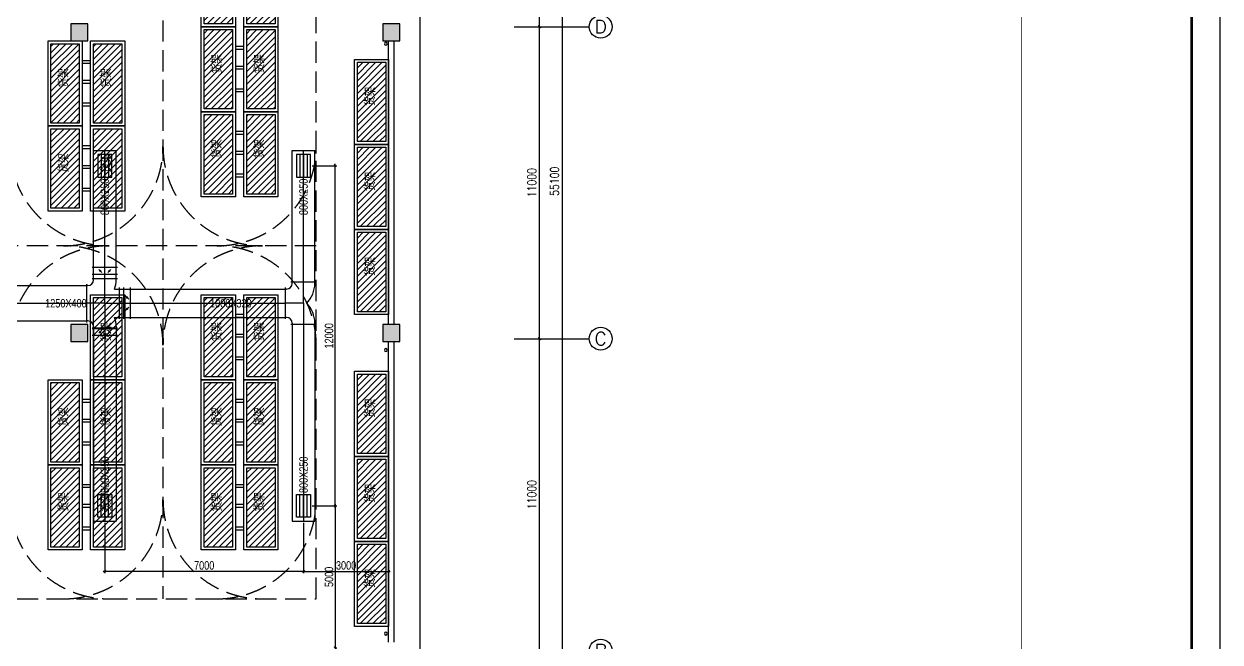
# Model space of a CAD drawing. Extents: x 2246048 to 2442613, y -66234 to 220766.
# Drawn here: x 2351168 to 2393313, y 45728 to 67528 of the extents above; entities that cross this region are included whole.
import ezdxf
from ezdxf.enums import TextEntityAlignment as Align

# ---------------------------------------------------------------- set-up
doc = ezdxf.new("R2010")
doc.units = 0
doc.header["$LTSCALE"] = 1000
doc.header["$MEASUREMENT"] = 0
doc.linetypes.add('CENTER', pattern=[0])
doc.linetypes.add('DASH', pattern=[0.35, 0.25, -0.1])
doc.layers.get('0').update_dxf_attribs({"color": 8})
doc.layers.get('Defpoints').update_dxf_attribs({"color": 8})
for name, color, linetype in [('AXIS', 8, 'Continuous'), ('AXIS_TEXT', 8, 'Continuous'), ('COLUMN', 8, 'Continuous'), ('J-图框线', 4, 'Continuous'), ('J-建筑立面图', 255, 'Continuous'), ('PUB_HATCH', 8, 'Continuous'), ('PUB_TEXT', 8, 'Continuous'), ('STAIR', 8, 'Continuous'), ('WALL', 7, 'Continuous'), ('WATER', 8, 'Continuous'), ('叉车流线', 8, 'Continuous'), ('设备符号', 181, 'Continuous')]:
    doc.layers.add(name, color=color, linetype=linetype)
for name, color, linetype, lineweight in [('公共层-表格', 3, 'Continuous', 25), ('暖通-排烟-2D边线', 50, 'Continuous', 25), ('暖通-排烟-方风管中线', 251, 'CENTER', 25), ('暖通-排烟-标注', 3, 'Continuous', 25), ('暖通-排烟-法兰', 2, 'Continuous', 25), ('暖通-排烟-阀门', 7, 'Continuous', 25), ('暖通-排烟-风口', 70, 'Continuous', 25)]:
    doc.layers.add(name, color=color, linetype=linetype, lineweight=lineweight)
doc.styles.add('_TCH_AXIS', font='COMPLEX', dxfattribs={"bigfont": 'GBCBIG'})
doc.styles.add('_TCH_DIM_T3', font='SIMPLEX', dxfattribs={"width": 0.705882, "bigfont": 'GBCBIG'})
doc.styles.add('AC10', font='hj.shx', dxfattribs={"width": 0.8, "bigfont": 'dhzftxt.shx'})
doc.styles.add('COMPLEX', font='COMPLEX')
doc.styles.add('DIM_FONT', font='si-fs.shx', dxfattribs={"width": 0.65, "bigfont": 'fs.shx'})
doc.styles.add('HVAC', font='Simplex', dxfattribs={"width": 0.8, "bigfont": 'Jdyan'})
doc.styles.add('rmhz', font='hj.shx', dxfattribs={"width": 0.8, "bigfont": 'dhzftxt.shx'})
doc.styles.get("Standard").update_dxf_attribs({"font": 'gbenor.shx', "bigfont": 'gbcbig.shx'})
doc.dimstyles.new('_TCH_ARCH&&100', dxfattribs={"dimtxt": 297.5, "dimasz": 100, "dimexe": 250, "dimexo": 300, "dimgap": 126.25, "dimtad": 1, "dimdec": 0, "dimzin": 0, "dimdsep": 46, "dimtxsty": '_TCH_DIM_T3', "dimblk": 'ARCHTICK', "dimcen": 0.09, "dimclrt": 7, "dimazin": 2, "dimtfac": 1, "dimtdec": 0, "dimtix": 1, "dimtmove": 2, "dimatfit": 3, "dimfxl": 1, "dimtolj": 1, "dimtzin": 0, "dimarcsym": 0})
doc.dimstyles.new('AC-100', dxfattribs={"dimscale": 100, "dimtxt": 3, "dimasz": 0.8, "dimexe": 0.6, "dimexo": 0.6, "dimgap": 0.6, "dimtad": 1, "dimdec": 0, "dimrnd": 1, "dimtxsty": 'rmhz', "dimblk": 'ARCHTICK', "dimcen": 0.8, "dimdle": 0.6, "dimadec": 0, "dimazin": 0, "dimtfac": 1, "dimtdec": 0, "dimtix": 1, "dimtmove": 2, "dimatfit": 3, "dimldrblk": 'ARCHTICK', "dimfxl": 1.25, "dimtolj": 1, "dimarcsym": 0})

# ---------------------------------------------------------------- blocks, each defined once
blk = doc.blocks.new('H-DTDFFS-3-H')
for p, q in [((0.5, 0.5), (-0.5, 0.5)), ((-0.5, 0.5), (-0.5, -0.5)), ((-0.5, 0.25), (0.5, 0.25)), ((-0.5, 0), (0.5, 0)), ((0.5, -0.5), (0.5, 0.5)), ((-0.5, -0.25), (0.5, -0.25)), ((-0.5, -0.5), (0.5, -0.5))]:
    blk.add_line(p, q)
blk = doc.blocks.new('*U2671')
at = {"layer": '暖通-排烟-2D边线', "extrusion": (1.49966e-32, 1.22461e-16, -1)}
for p, q in [((-400, 825), (-400, 875)), ((400, 825), (400, 875)), ((-346, 500), (-500, 500)), ((600, 625), (650, 625)), ((-346, -500), (-500, -500)), ((-400, -825), (-400, -875)), ((400, -825), (400, -875)), ((600, -625), (650, -625))]:
    blk.add_line(p, q, dxfattribs=at)
for centre, radius, start, end in [((-600, 825), 1000, 341.0344, 0), ((-600, 825), 200, 270, 0), ((-600, -825), 1000, 0, 18.9656), ((-600, -825), 200, 0, 90)]:
    blk.add_arc(centre, radius, start, end, dxfattribs=at)
at = {"layer": '暖通-排烟-法兰', "extrusion": (1.49966e-32, 1.22461e-16, -1)}
for p, q in [((450, 875), (-450, 875)), ((-500, 550), (-500, -550)), ((650, 675), (650, -675)), ((-450, -875), (450, -875))]:
    blk.add_line(p, q, dxfattribs=at)
blk = doc.blocks.new('*U2672')
at = {"layer": '暖通-排烟-2D边线', "extrusion": (-1.23582e-30, 1.22461e-16, -1)}
for p, q in [((-400, 700), (-400, 750)), ((400, 700), (400, 750)), ((600, 500), (650, 500)), ((-400, -700), (-400, -750)), ((400, -700), (400, -750)), ((600, -500), (650, -500))]:
    blk.add_line(p, q, dxfattribs=at)
for centre, radius, start, end in [((-600, 700), 1000, 315.573, 360), ((-600, 700), 200, 270, 360), ((-600, -700), 1000, 360, 44.427), ((-600, -700), 200, 360, 90)]:
    blk.add_arc(centre, radius, start, end, dxfattribs=at)
at = {"layer": '暖通-排烟-法兰', "extrusion": (-1.23582e-30, 1.22461e-16, -1)}
for p, q in [((450, 750), (-450, 750)), ((650, 550), (650, -550)), ((-450, -750), (450, -750))]:
    blk.add_line(p, q, dxfattribs=at)
blk = doc.blocks.new('*U2673', base_point=(2394676, 10684))
at = {"layer": '暖通-排烟-法兰'}
for p, q in [((2394556, 10134), (2394556, 11234)), ((2394796, 10134), (2394796, 11234))]:
    blk.add_line(p, q, dxfattribs=at)
at = {"layer": '暖通-排烟-阀门'}
for p, q in [((2394796, 11184), (2394556, 11184)), ((2394620, 10828), (2394733, 10941)), ((2394620, 10541), (2394733, 10428)), ((2394796, 10184), (2394556, 10184))]:
    blk.add_line(p, q, dxfattribs=at)
at = {"layer": '暖通-排烟-阀门', "const_width": 40}
for points in [[(2394656, 10884, 1), (2394696, 10884, 1)], [(2394656, 10484, 1), (2394696, 10484, 1)]]:
    blk.add_lwpolyline(points, format="xyb", close=True, dxfattribs=at)
blk = doc.blocks.new('*U2674', base_point=(2395461, 11822))
at = {"layer": '暖通-排烟-法兰'}
for p, q in [((2395011, 11942), (2395911, 11942)), ((2395011, 11702), (2395911, 11702))]:
    blk.add_line(p, q, dxfattribs=at)
at = {"layer": '暖通-排烟-阀门'}
for p, q in [((2395061, 11702), (2395061, 11942)), ((2395358, 11765), (2395245, 11879)), ((2395565, 11765), (2395678, 11879)), ((2395861, 11702), (2395861, 11942))]:
    blk.add_line(p, q, dxfattribs=at)
at = {"layer": '暖通-排烟-阀门', "const_width": 40}
for points in [[(2395281, 11822, 1), (2395321, 11822, 1)], [(2395601, 11822, 1), (2395641, 11822, 1)]]:
    blk.add_lwpolyline(points, format="xyb", close=True, dxfattribs=at)
blk = doc.blocks.new('*U2675', base_point=(2395461, 9678))
at = {"layer": '暖通-排烟-法兰'}
for p, q in [((2395911, 9798), (2395011, 9798)), ((2395911, 9558), (2395011, 9558))]:
    blk.add_line(p, q, dxfattribs=at)
at = {"layer": '暖通-排烟-阀门'}
for p, q in [((2395061, 9798), (2395061, 9558)), ((2395358, 9735), (2395245, 9622)), ((2395565, 9735), (2395678, 9622)), ((2395861, 9798), (2395861, 9558))]:
    blk.add_line(p, q, dxfattribs=at)
at = {"layer": '暖通-排烟-阀门', "const_width": 40}
for points in [[(2395281, 9678, 1), (2395321, 9678, 1)], [(2395601, 9678, 1), (2395641, 9678, 1)]]:
    blk.add_lwpolyline(points, format="xyb", close=True, dxfattribs=at)
blk = doc.blocks.new('_ArchTick')
at = {"color": 0, "linetype": 'ByBlock', "const_width": 0.4}
blk.add_lwpolyline([(-0.5, -0.5), (0.5, 0.5)], dxfattribs=at)
blk = doc.blocks.new('*D2679')
at = {"layer": 'Defpoints', "color": 0, "transparency": 16777216}
for p in [(2361019, 49996), (2364018, 49996), (2364018, 48220)]:
    blk.add_point(p, dxfattribs=at)
at = {"layer": '公共层-表格', "color": 0, "lineweight": -2, "transparency": 16777216}
for p, q in [((2361019, 49936), (2361019, 48160)), ((2364018, 49936), (2364018, 48160)), ((2360959, 48220), (2364078, 48220))]:
    blk.add_line(p, q, dxfattribs=at)
at = {"layer": '公共层-表格', "color": 0, "lineweight": -2, "transparency": 16777216, "xscale": 80, "yscale": 80, "zscale": 80, "rotation": 180}
blk.add_blockref('_ArchTick', (2361019, 48220), dxfattribs=at)
at = {"layer": '公共层-表格', "color": 0, "lineweight": -2, "transparency": 16777216, "xscale": 80, "yscale": 80, "zscale": 80}
blk.add_blockref('_ArchTick', (2364018, 48220), dxfattribs=at)
at = {"layer": '公共层-表格', "color": 0, "transparency": 16777216, "insert": (2362519, 48430), "char_height": 300, "attachment_point": 5, "style": 'rmhz'}
blk.add_mtext('\\A1;3000', dxfattribs=at)
blk = doc.blocks.new('*D2680')
at = {"layer": 'Defpoints', "color": 0, "transparency": 16777216}
for p in [(2354019, 49996), (2361019, 49048), (2354019, 48220)]:
    blk.add_point(p, dxfattribs=at)
at = {"layer": '公共层-表格', "color": 0, "lineweight": -2, "transparency": 16777216}
for p, q in [((2354019, 49936), (2354019, 48160)), ((2361019, 48988), (2361019, 48160)), ((2361079, 48220), (2353959, 48220))]:
    blk.add_line(p, q, dxfattribs=at)
at = {"layer": '公共层-表格', "color": 0, "lineweight": -2, "transparency": 16777216, "xscale": 80, "yscale": 80, "zscale": 80, "rotation": 180}
blk.add_blockref('_ArchTick', (2354019, 48220), dxfattribs=at)
at = {"layer": '公共层-表格', "color": 0, "lineweight": -2, "transparency": 16777216, "xscale": 80, "yscale": 80, "zscale": 80}
blk.add_blockref('_ArchTick', (2361019, 48220), dxfattribs=at)
at = {"layer": '公共层-表格', "color": 0, "transparency": 16777216, "insert": (2357519, 48430), "char_height": 300, "attachment_point": 5, "style": 'rmhz'}
blk.add_mtext('\\A1;7000', dxfattribs=at)
blk = doc.blocks.new('*D2688')
at = {"layer": 'Defpoints', "color": 0, "transparency": 16777216}
for p in [(2361269, 62528), (2362129, 62528), (2361269, 50528)]:
    blk.add_point(p, dxfattribs=at)
at = {"layer": '公共层-表格', "color": 0, "lineweight": -2, "transparency": 16777216}
for p, q in [((2361329, 62528), (2362189, 62528)), ((2362129, 50468), (2362129, 62588)), ((2361329, 50528), (2362189, 50528))]:
    blk.add_line(p, q, dxfattribs=at)
at = {"layer": '公共层-表格', "color": 0, "lineweight": -2, "transparency": 16777216, "xscale": 80, "yscale": 80, "zscale": 80}
for p, rotation in [((2362129, 62528), 90), ((2362129, 50528), 270)]:
    blk.add_blockref('_ArchTick', p, dxfattribs=dict(at, rotation=rotation))
at = {"layer": '公共层-表格', "color": 0, "transparency": 16777216, "insert": (2361919, 56528), "char_height": 300, "attachment_point": 5, "rotation": 90, "style": 'rmhz'}
blk.add_mtext('\\A1;12000', dxfattribs=at)
blk = doc.blocks.new('*D2689')
at = {"layer": 'Defpoints', "color": 0, "transparency": 16777216}
for p in [(2361759, 50528), (2362112, 45528), (2362129, 45528)]:
    blk.add_point(p, dxfattribs=at)
at = {"layer": '公共层-表格', "color": 0, "lineweight": -2, "transparency": 16777216}
for p, q in [((2362129, 50588), (2362129, 45468)), ((2361819, 50528), (2362189, 50528)), ((2362172, 45528), (2362189, 45528))]:
    blk.add_line(p, q, dxfattribs=at)
at = {"layer": '公共层-表格', "color": 0, "lineweight": -2, "transparency": 16777216, "xscale": 80, "yscale": 80, "zscale": 80}
for p, rotation in [((2362129, 50528), 90), ((2362129, 45528), 270)]:
    blk.add_blockref('_ArchTick', p, dxfattribs=dict(at, rotation=rotation))
at = {"layer": '公共层-表格', "color": 0, "transparency": 16777216, "insert": (2361919, 48028), "char_height": 300, "attachment_point": 5, "rotation": 90, "style": 'rmhz'}
blk.add_mtext('\\A1;5000', dxfattribs=at)
blk = doc.blocks.new('5MI')
at = {"layer": 'PUB_HATCH'}
h = blk.add_hatch(dxfattribs=at)
h.set_pattern_fill('ANSI31', color=256, scale=100, angle=-270, style=0)
h.set_pattern_definition([(135, (-3488.73, -1248969.12), (-112.253202, -112.253202), [])])
h.paths.add_polyline_path([(2400, -1300), (-400, -1300), (-400, -300), (2400, -300)])
h = blk.add_hatch(dxfattribs=at)
h.set_pattern_fill('ANSI31', color=256, scale=100, angle=-270, style=0)
h.set_pattern_definition([(135, (-3488.73, -1250469.12), (-112.253202, -112.253202), [])])
h.paths.add_polyline_path([(2400, -2800), (-400, -2800), (-400, -1800), (2400, -1800)])
at = {"layer": 'J-建筑立面图'}
for p, q in [((200, -1400), (200, -1700)), ((300, -1400), (300, -1700)), ((900, -1400), (900, -1700)), ((1000, -1400), (1000, -1700)), ((1700, -1400), (1700, -1700)), ((1800, -1400), (1800, -1700))]:
    blk.add_line(p, q, dxfattribs=at)
for points in [[(2500, -1400), (-500, -1400), (-500, -200), (2500, -200)], [(2500, -2900), (-500, -2900), (-500, -1700), (2500, -1700)]]:
    blk.add_lwpolyline(points, close=True, dxfattribs=at)
at = {"layer": 'PUB_HATCH'}
for points in [[(2400, -1300), (-400, -1300), (-400, -300), (2400, -300)], [(2400, -2800), (-400, -2800), (-400, -1800), (2400, -1800)]]:
    blk.add_lwpolyline(points, close=True, dxfattribs=at)
at = {"layer": 'PUB_TEXT'}
for p in [(1140, -676), (1140, -2176)]:
    blk.add_text('货架', height=337.6, rotation=180, dxfattribs=at).set_placement(p)
blk = doc.blocks.new('3245')
at = {"layer": '叉车流线', "linetype": 'DASH', "ltscale": 3}
for points in [[(-3500, 40350, -0.414214), (0, 36850)], [(3500, 40350, 0.414214), (0, 36850)], [(-3500, 27900, 0.414214), (0, 31400)], [(3500, 27900, -0.414214), (0, 31400)], [(-3500, 27900, -0.414214), (0, 24400)], [(3500, 27900, 0.414214), (0, 24400)], [(-3500, 12450, 0.414214), (0, 15950)], [(3500, 12450, -0.414214), (0, 15950)], [(-3500, 12450, -0.414214), (0, 8950)], [(3500, 12450, 0.414214), (0, 8950)], [(-3500, 0, 0.414214), (0, 3500)], [(3500, 0, -0.414214), (0, 3500)]]:
    blk.add_lwpolyline(points, format="xyb", dxfattribs=at)
blk.add_lwpolyline([(0, 0), (0, 40350)], dxfattribs=at)
blk = doc.blocks.new('dfbsfd')
at = {"layer": 'WATER'}
for centre in [(2364911, 43580), (2364911, 32580), (2364911, 21480), (2364911, 10680), (2364911, 680)]:
    blk.add_circle(centre, 50, dxfattribs=at)
blk = doc.blocks.new('*D2793')
at = {"layer": 'AXIS', "color": 0, "lineweight": -2, "transparency": 16777216}
for p, q in [((2424032, 61616), (2425182, 61616)), ((2424932, 50616), (2424932, 61616)), ((2424032, 50616), (2425182, 50616))]:
    blk.add_line(p, q, dxfattribs=at)
at = {"layer": 'Defpoints', "color": 0, "transparency": 16777216}
for p in [(2423732, 61616), (2424932, 61616), (2423732, 50616)]:
    blk.add_point(p, dxfattribs=at)
at = {"layer": 'AXIS', "color": 0, "lineweight": -2, "transparency": 16777216, "xscale": 100, "yscale": 100, "zscale": 100}
for p, rotation in [((2424932, 61616), 90), ((2424932, 50616), 270)]:
    blk.add_blockref('_ArchTick', p, dxfattribs=dict(at, rotation=rotation))
at = {"layer": 'AXIS', "transparency": 16777216, "insert": (2424656, 56116), "char_height": 300, "attachment_point": 5, "rotation": 90, "style": 'HVAC'}
blk.add_mtext('\\A1;11000', dxfattribs=at)
blk = doc.blocks.new('*D2792')
at = {"layer": 'AXIS', "color": 0, "lineweight": -2, "transparency": 16777216}
for p, q in [((2424032, 50616), (2425182, 50616)), ((2424932, 39616), (2424932, 50616)), ((2424032, 39616), (2425182, 39616))]:
    blk.add_line(p, q, dxfattribs=at)
at = {"layer": 'Defpoints', "color": 0, "transparency": 16777216}
for p in [(2423732, 50616), (2424932, 50616), (2423732, 39616)]:
    blk.add_point(p, dxfattribs=at)
at = {"layer": 'AXIS', "color": 0, "lineweight": -2, "transparency": 16777216, "xscale": 100, "yscale": 100, "zscale": 100}
for p, rotation in [((2424932, 50616), 90), ((2424932, 39616), 270)]:
    blk.add_blockref('_ArchTick', p, dxfattribs=dict(at, rotation=rotation))
at = {"layer": 'AXIS', "transparency": 16777216, "insert": (2424656, 45116), "char_height": 300, "attachment_point": 5, "rotation": 90, "style": 'HVAC'}
blk.add_mtext('\\A1;11000', dxfattribs=at)
blk = doc.blocks.new('*D2791')
at = {"layer": 'AXIS', "color": 0, "lineweight": -2, "transparency": 16777216}
for p, q in [((2424032, 39616), (2425182, 39616)), ((2424932, 28616), (2424932, 39616)), ((2424032, 28616), (2425182, 28616))]:
    blk.add_line(p, q, dxfattribs=at)
at = {"layer": 'Defpoints', "color": 0, "transparency": 16777216}
for p in [(2423732, 39616), (2424932, 39616), (2423732, 28616)]:
    blk.add_point(p, dxfattribs=at)
at = {"layer": 'AXIS', "color": 0, "lineweight": -2, "transparency": 16777216, "xscale": 100, "yscale": 100, "zscale": 100}
for p, rotation in [((2424932, 39616), 90), ((2424932, 28616), 270)]:
    blk.add_blockref('_ArchTick', p, dxfattribs=dict(at, rotation=rotation))
at = {"layer": 'AXIS', "transparency": 16777216, "insert": (2424656, 34116), "char_height": 300, "attachment_point": 5, "rotation": 90, "style": 'HVAC'}
blk.add_mtext('\\A1;11000', dxfattribs=at)
blk = doc.blocks.new('*D2789')
at = {"layer": 'AXIS', "color": 0, "lineweight": -2, "transparency": 16777216}
for p, q in [((2424032, 72716), (2425982, 72716)), ((2425732, 17616), (2425732, 72716)), ((2424032, 17616), (2425982, 17616))]:
    blk.add_line(p, q, dxfattribs=at)
at = {"layer": 'Defpoints', "color": 0, "transparency": 16777216}
for p in [(2423732, 72716), (2425732, 72716), (2423732, 17616)]:
    blk.add_point(p, dxfattribs=at)
at = {"layer": 'AXIS', "color": 0, "lineweight": -2, "transparency": 16777216, "xscale": 100, "yscale": 100, "zscale": 100}
for p, rotation in [((2425732, 72716), 90), ((2425732, 17616), 270)]:
    blk.add_blockref('_ArchTick', p, dxfattribs=dict(at, rotation=rotation))
at = {"layer": 'AXIS', "transparency": 16777216, "insert": (2425456, 45166), "char_height": 300, "attachment_point": 5, "rotation": 90, "style": 'HVAC'}
blk.add_mtext('\\A1;55100', dxfattribs=at)
blk = doc.blocks.new('_FZH')
blk.add_lwpolyline([(-0.5, -0.5), (0.5, -0.5), (0.5, 0.5), (-0.5, 0.5)], close=True)
at = {"layer": 'PUB_HATCH'}
blk.add_solid([(-0.5, -0.5), (0.5, -0.5), (-0.5, 0.5), (0.5, 0.5)], dxfattribs=at)
blk = doc.blocks.new('_AXISO')
blk.add_circle((0, 0), 0.5)
at = {"layer": 'AXIS_TEXT', "style": 'COMPLEX', "width": 1.041667}
blk.add_attdef('A', text='', height=0.56, dxfattribs=at).set_placement((-0.25, -0.28), (0.25, -0.28), align=Align.FIT)
blk = doc.blocks.new('A$C1E3B3BB2')
at = {"layer": 'PUB_HATCH'}
h = blk.add_hatch(dxfattribs=at)
h.set_pattern_fill('ANSI31', color=256, scale=100, angle=-180, style=0)
h.set_pattern_definition([(45, (-1248869.12, 34838.73), (-112.253202, 112.253202), [])])
h.paths.add_polyline_path([(-1200, 28950), (-1200, 31750), (-200, 31750), (-200, 28950)])
h = blk.add_hatch(dxfattribs=at)
h.set_pattern_fill('ANSI31', color=256, scale=100, angle=-180, style=0)
h.set_pattern_definition([(45, (-1248869.12, 31838.73), (-112.253202, 112.253202), [])])
h.paths.add_polyline_path([(-1200, 25950), (-1200, 28750), (-200, 28750), (-200, 25950)])
h = blk.add_hatch(dxfattribs=at)
h.set_pattern_fill('ANSI31', color=256, scale=100, angle=-180, style=0)
h.set_pattern_definition([(45, (-1248869.12, 28838.73), (-112.253202, 112.253202), [])])
h.paths.add_polyline_path([(-1200, 22950), (-1200, 25750), (-200, 25750), (-200, 22950)])
h = blk.add_hatch(dxfattribs=at)
h.set_pattern_fill('ANSI31', color=256, scale=100, angle=-270, style=0)
h.set_pattern_definition([(45, (-1258169.12, 26538.73), (-112.253202, 112.253202), [])])
h.paths.add_polyline_path([(-10500, 20650), (-10500, 23450), (-9500, 23450), (-9500, 20650)])
h = blk.add_hatch(dxfattribs=at)
h.set_pattern_fill('ANSI31', color=256, scale=100, angle=-180, style=0)
h.set_pattern_definition([(45, (-1248869.12, 23838.73), (-112.253202, 112.253202), [])])
h.paths.add_polyline_path([(-1200, 17950), (-1200, 20750), (-200, 20750), (-200, 17950)])
h = blk.add_hatch(dxfattribs=at)
h.set_pattern_fill('ANSI31', color=256, scale=100, angle=-180, style=0)
h.set_pattern_definition([(45, (-1248869.12, 20838.73), (-112.253202, 112.253202), [])])
h.paths.add_polyline_path([(-1200, 14950), (-1200, 17750), (-200, 17750), (-200, 14950)])
h = blk.add_hatch(dxfattribs=at)
h.set_pattern_fill('ANSI31', color=256, scale=100, angle=-180, style=0)
h.set_pattern_definition([(45, (-1248869.12, 17838.73), (-112.253202, 112.253202), [])])
h.paths.add_polyline_path([(-1200, 11950), (-1200, 14750), (-200, 14750), (-200, 11950)])
at = {"layer": 'AXIS'}
for p, q in [((4471.1, 33000), (6971.1, 33000)), ((4471.1, 22000), (6971.1, 22000))]:
    blk.add_line(p, q, dxfattribs=at)
at = {"layer": 'J-建筑立面图'}
for points in [[(-1300, 28850), (-1300, 31850), (-100, 31850), (-100, 28850)], [(-1300, 25850), (-1300, 28850), (-100, 28850), (-100, 25850)], [(-1300, 22850), (-1300, 25850), (-100, 25850), (-100, 22850)], [(-10600, 20550), (-10600, 23550), (-9400, 23550), (-9400, 20550)], [(-1300, 17850), (-1300, 20850), (-100, 20850), (-100, 17850)], [(-1300, 14850), (-1300, 17850), (-100, 17850), (-100, 14850)], [(-1300, 11850), (-1300, 14850), (-100, 14850), (-100, 11850)]]:
    blk.add_lwpolyline(points, close=True, dxfattribs=at)
at = {"layer": 'PUB_HATCH'}
for points in [[(-1200, 28950), (-1200, 31750), (-200, 31750), (-200, 28950)], [(-1200, 25950), (-1200, 28750), (-200, 28750), (-200, 25950)], [(-1200, 22950), (-1200, 25750), (-200, 25750), (-200, 22950)], [(-10500, 20650), (-10500, 23450), (-9500, 23450), (-9500, 20650)], [(-1200, 17950), (-1200, 20750), (-200, 20750), (-200, 17950)], [(-1200, 14950), (-1200, 17750), (-200, 17750), (-200, 14950)], [(-1200, 11950), (-1200, 14750), (-200, 14750), (-200, 11950)]]:
    blk.add_lwpolyline(points, close=True, dxfattribs=at)
at = {"layer": 'STAIR'}
blk.add_lwpolyline([(-26250, 56000), (1000, 56000), (1000, 10000), (-21600, 10000)], dxfattribs=at)
at = {"layer": 'WALL'}
for p, q in [((-100, 22500), (-100, 32500)), ((100, 22500), (100, 32500)), ((-100, 11300), (-100, 21900)), ((100, 11300), (100, 21900))]:
    blk.add_line(p, q, dxfattribs=at)
at = {"layer": '叉车流线', "linetype": 'DASH', "ltscale": 3}
for points in [[(-2650, 53175), (-30000, 53175), (-30000, 12825), (-2650, 12825)], [(-2650, 12825), (-2650, 53175)], [(-2650, 25275), (-30000, 25275)]]:
    blk.add_lwpolyline(points, dxfattribs=at)
for points in [[(-6150, 25275, 0.4142136), (-2650, 28775)], [(-6150, 25275, -0.4142136), (-2650, 21775)], [(-6150, 12825, 0.4142136), (-2650, 16325)]]:
    blk.add_lwpolyline(points, format="xyb", dxfattribs=at)
at = {"layer": 'AXIS'}
ref = blk.add_blockref('_AXISO', (7371.1, 33000), dxfattribs=dict(at, xscale=800, yscale=800, zscale=800))
ref.add_attrib('A', 'D', dxfattribs={"layer": 'AXIS_TEXT', "height": 452.5, "style": '_TCH_AXIS', "width": 1.235294}).set_placement((7144.8, 32773.7), (7597.4, 32773.7), align=Align.FIT)
ref = blk.add_blockref('_AXISO', (7371.1, 22000), dxfattribs=dict(at, xscale=800, yscale=800, zscale=800))
ref.add_attrib('A', 'C', dxfattribs={"layer": 'AXIS_TEXT', "height": 452.5, "style": '_TCH_AXIS', "width": 1.4}).set_placement((7144.8, 21773.7), (7597.4, 21773.7), align=Align.FIT)
ref = blk.add_blockref('_AXISO', (7371.1, 11000), dxfattribs=dict(at, xscale=800, yscale=800, zscale=800))
ref.add_attrib('A', 'B', dxfattribs={"layer": 'AXIS_TEXT', "height": 452.5, "style": '_TCH_AXIS', "width": 1.235294}).set_placement((7144.8, 10773.7), (7597.4, 10773.7), align=Align.FIT)
at = {"layer": 'COLUMN', "xscale": -1}
blk.add_blockref('dfbsfd', (2364711.1, 10920.2), dxfattribs=at)
at = {"layer": 'COLUMN', "xscale": 600, "yscale": 600, "zscale": 600}
for p in [(-11000, 32800), (0, 32800), (-11000, 22200), (0, 22200)]:
    blk.add_blockref('_FZH', p, dxfattribs=at)
at = {"layer": 'J-建筑立面图'}
for name, p, rotation in [('3245', (-13450, 53175), 180), ('3245', (-8050, 53175), 180), ('5MI', (-3800, 35500), 270), ('5MI', (-3800, 32500), 270), ('5MI', (-9200, 32000), 270), ('5MI', (-3800, 29500), 270), ('5MI', (-9200, 29000), 270), ('5MI', (-3800, 23050), 270), ('5MI', (-9200, 20050), 270), ('5MI', (-3800, 20050), 270), ('5MI', (-9200, 17050), 270), ('5MI', (-3800, 17050), 270)]:
    blk.add_blockref(name, p, dxfattribs=dict(at, rotation=rotation))
at = {"layer": 'PUB_TEXT'}
for p in [(-576, 30209.9), (-576, 27209.9), (-576, 24209.9), (-9876, 21909.9), (-576, 19209.9), (-576, 16209.9), (-576, 13209.9)]:
    blk.add_text('货架', height=337.59, rotation=90, dxfattribs=at).set_placement(p)
at = {"layer": '设备符号', "ltscale": 0.1, "style": 'DIM_FONT', "width": 0.6, "flags": 9}
for tag in ['XSIZE', 'YSIZE']:
    blk.add_attdef(tag, (-53999.5, -251.2), '', height=1.3, dxfattribs=at)
at = {"layer": 'AXIS'}
for p1, p2, distance, picture, middle in [((4021.1, 0), (4021.1, 55100), -2000, '*D2789', (5744.8, 27550)), ((4021.1, 33000), (4021.1, 44000), -1200, '*D2793', (4944.8, 38500)), ((4021.1, 22000), (4021.1, 33000), -1200, '*D2792', (4944.8, 27500)), ((4021.1, 11000), (4021.1, 22000), -1200, '*D2791', (4944.8, 16500))]:
    dim = blk.add_aligned_dim(p1=p1, p2=p2, distance=distance, dimstyle='_TCH_ARCH&&100', dxfattribs=at)
    dim.commit()
    dim.dimension.update_dxf_attribs({"geometry": picture, "text_midpoint": middle, "insert": (-2419711.1, -17616)})

msp = doc.modelspace()

# ---------------------------------------------------------------- linework, layer by layer
at = {"layer": 'J-图框线'}
msp.add_lwpolyline([(2274412.576, 17865.792), (2393312.576, 17865.792), (2393312.576, 101965.792), (2274412.576, 101965.792)], close=True, dxfattribs=at)
at = {"layer": 'J-图框线', "const_width": 100}
msp.add_lwpolyline([(2276912.576, 18865.792), (2392312.576, 18865.792), (2392312.576, 100965.792), (2276912.576, 100965.792)], close=True, dxfattribs=at)
at = {"layer": 'J-图框线', "const_width": 30}
msp.add_lwpolyline([(2386312.576, 18865.792), (2386312.576, 100965.792)], dxfattribs=at)
at = {"layer": '暖通-排烟-2D边线'}
for p, q in [((2353618.963, 58552.8), (2353618.963, 63059.882)), ((2353618.963, 63059.882), (2354418.963, 63059.882)), ((2354418.963, 58552.8), (2354418.963, 63059.882)), ((2360618.963, 58427.8), (2360618.963, 63059.882)), ((2360618.963, 63059.882), (2361418.963, 63059.882)), ((2361418.963, 58427.8), (2361418.963, 63059.882)), ((2343618.963, 58302.8), (2353368.963, 58302.8)), ((2354518.963, 58177.8), (2360368.963, 58177.8)), ((2343618.963, 57052.8), (2353368.963, 57052.8)), ((2354518.963, 57177.8), (2360368.963, 57177.8)), ((2360618.963, 56927.8), (2360618.963, 49995.718)), ((2361418.963, 56927.8), (2361418.963, 49995.718)), ((2353618.963, 56802.8), (2353618.963, 49995.718)), ((2354418.963, 56802.8), (2354418.963, 49995.718)), ((2353618.963, 49995.718), (2354418.963, 49995.718)), ((2360618.963, 49995.718), (2361418.963, 49995.718))]:
    msp.add_line(p, q, dxfattribs=at)
at = {"layer": '暖通-排烟-方风管中线'}
for p, q in [((2354018.963, 58552.8), (2354018.963, 63059.882)), ((2361018.963, 58427.8), (2361018.963, 63059.882)), ((2354018.963, 57677.8), (2354018.963, 58552.8)), ((2361018.963, 57677.8), (2361018.963, 58427.8)), ((2343618.963, 57677.8), (2353368.963, 57677.8)), ((2354018.963, 57677.8), (2353368.963, 57677.8)), ((2354018.963, 57677.8), (2354018.963, 56802.8)), ((2354018.963, 57677.8), (2354518.963, 57677.8)), ((2354518.963, 57677.8), (2360368.963, 57677.8)), ((2361018.963, 57677.8), (2360368.963, 57677.8)), ((2361018.963, 57677.8), (2361018.963, 56927.8)), ((2361018.963, 56927.8), (2361018.963, 49995.718)), ((2354018.963, 56802.8), (2354018.963, 49995.718))]:
    msp.add_line(p, q, dxfattribs=at)

# ---------------------------------------------------------------- block references
msp.add_blockref('A$C1E3B3BB2', (2364118.469, 34427.8))
at = {"layer": '暖通-排烟-2D边线', "xscale": -1}
for name, p in [('*U2671', (2354018.963, 57677.8)), ('*U2672', (2361018.963, 57677.8))]:
    msp.add_blockref(name, p, dxfattribs=at)
at = {"layer": '暖通-排烟-阀门', "xscale": -1}
for name, p in [('*U2674', (2354018.963, 58815.626)), ('*U2673', (2354803.672, 57677.8)), ('*U2675', (2354018.963, 56672.124))]:
    msp.add_blockref(name, p, dxfattribs=at)
at = {"layer": '暖通-排烟-风口', "yscale": 500, "rotation": 270}
for p, xscale in [((2354018.963, 62527.759), 800), ((2361018.963, 62527.759), 800), ((2354018.963, 50527.842), -800), ((2361018.963, 50527.842), -800)]:
    msp.add_blockref('H-DTDFFS-3-H', p, dxfattribs=dict(at, xscale=xscale))

# ---------------------------------------------------------------- texts
at = {"layer": '暖通-排烟-标注', "style": 'AC10', "width": 0.8}
for s, rotation, p in [('800X250', 90, (2354018.963, 61427.841)), ('800X250', 90, (2361018.963, 61427.841)), ('1000X320', 360, (2358459.838, 57677.8)), ('800X250', 90, (2354018.963, 51627.759)), ('800X250', 90, (2361018.963, 51627.759))]:
    msp.add_text(s, height=300, rotation=rotation, dxfattribs=at).set_placement(p, align=Align.MIDDLE_CENTER)
msp.add_text('1250X400', height=300, dxfattribs=at).set_placement((2352648.663, 57677.8), align=Align.MIDDLE_CENTER)

# ---------------------------------------------------------------- dimensions: what is measured, and where the dimension line sits
at = {"layer": '公共层-表格'}
for base, p1, p2, picture, middle in [((2362128.833, 62527.759), (2361268.963, 50527.842), (2361268.963, 62527.759), '*D2688', (2361918.833, 56527.8)), ((2362128.833, 45527.8), (2361758.898, 50527.842), (2362112.254, 45527.8), '*D2689', (2361918.833, 48027.821))]:
    dim = msp.add_linear_dim(base=base, p1=p1, p2=p2, angle=90, dimstyle='AC-100', override={"dimzin": 0}, dxfattribs=at)
    dim.commit()
    dim.dimension.update_dxf_attribs({"geometry": picture, "text_midpoint": middle})
for base, p1, p2, picture, middle in [((2354018.963, 48219.569), (2361018.963, 49047.643), (2354018.963, 49995.718), '*D2680', (2357518.963, 48429.569)), ((2364018.469, 48219.569), (2361018.963, 49995.718), (2364018.469, 49995.718), '*D2679', (2362518.716, 48429.569))]:
    dim = msp.add_linear_dim(base=base, p1=p1, p2=p2, dimstyle='AC-100', override={"dimzin": 0}, dxfattribs=at)
    dim.commit()
    dim.dimension.update_dxf_attribs({"geometry": picture, "text_midpoint": middle})

doc.saveas('drawing.dxf')
